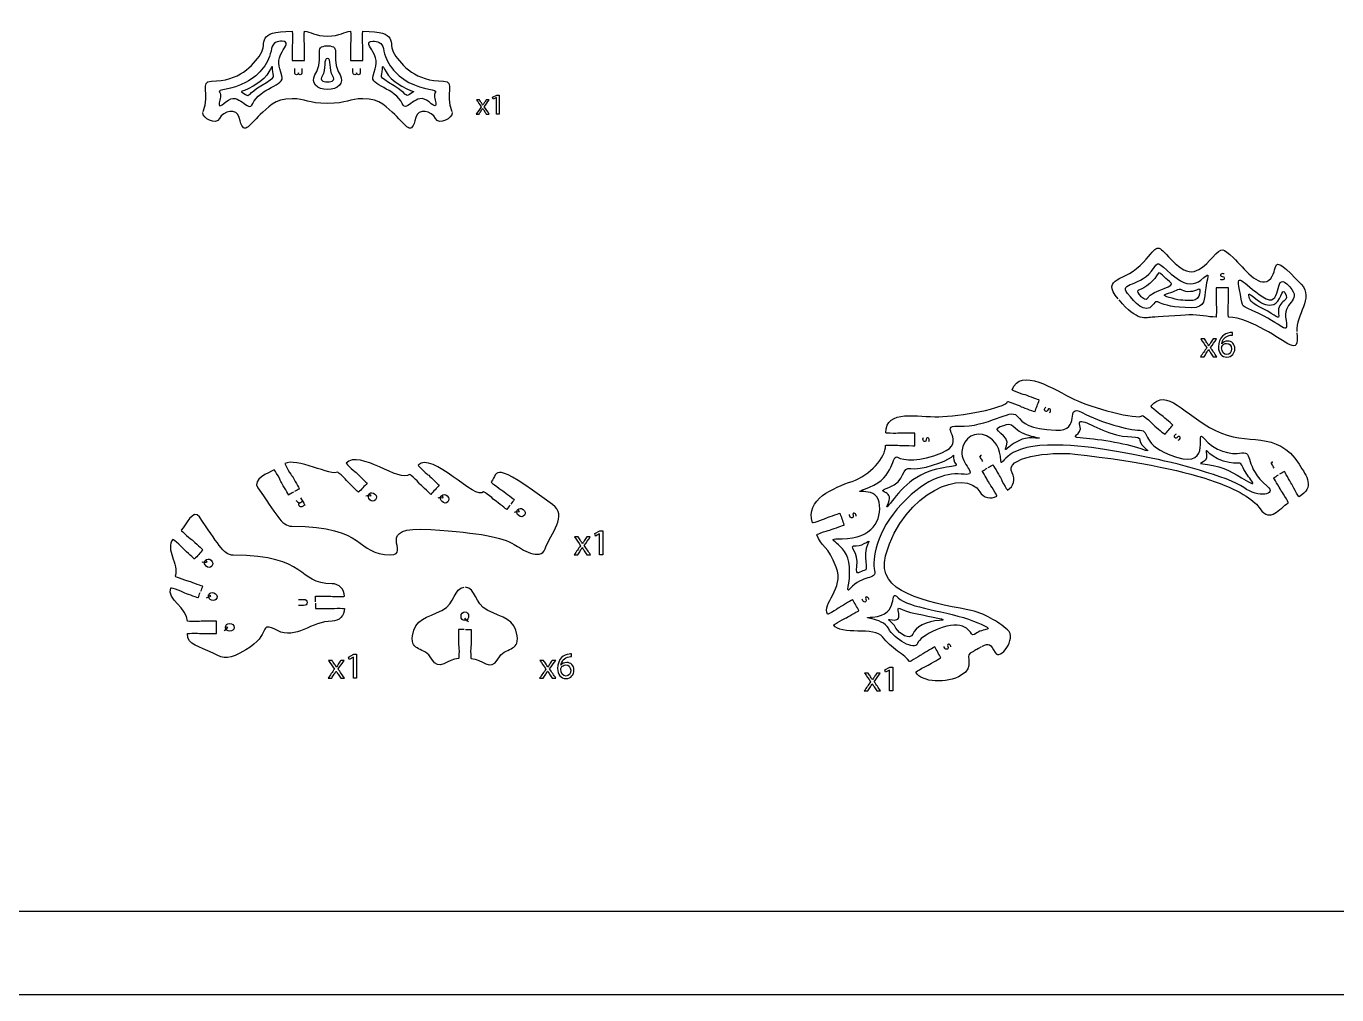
# Model space of a CAD drawing. Extents: x 0 to 1000, y 0 to 600.
# Drawn here: x 480.9 to 795.9, y 0.1 to 232.9 of the extents above; entities that cross this region are included whole.
import ezdxf

# ---------------------------------------------------------------- set-up
doc = ezdxf.new("R2010")
doc.units = 0
doc.header["$MEASUREMENT"] = 0
doc.layers.add('DEFAULT', color=7, linetype='CONTINUOUS')

msp = doc.modelspace()

# ---------------------------------------------------------------- linework, layer by layer
at = {"layer": 'DEFAULT', "color": 250}
for points in [[(1000, 0.1), (0, 0.1), (0, 600.1), (1000, 600.1)], [(593.94, 215.8), (593.92, 215.8), (593.13, 215.37), (593.01, 215.84), (594.01, 216.37), (594.54, 216.37), (594.54, 211.79), (593.94, 211.79)], [(618.71, 110.89), (618.69, 110.89), (617.69, 110.35), (617.54, 110.94), (618.79, 111.61), (619.46, 111.61), (619.46, 105.88), (618.71, 105.88)], [(559.56, 81.22), (559.54, 81.22), (558.54, 80.68), (558.39, 81.27), (559.65, 81.94), (560.31, 81.94), (560.31, 76.21), (559.56, 76.21)], [(688.41, 78.16), (688.4, 78.16), (687.4, 77.62), (687.25, 78.21), (688.5, 78.88), (689.16, 78.88), (689.16, 73.15), (688.41, 73.15)]]:
    msp.add_lwpolyline(points, close=True, dxfattribs=at)
msp.add_lwpolyline([(349.41, 570.1), (980, 570.1), (980, 20.1), (203.84, 20.1), (203.84, 570.1), (223.83, 570.1)], dxfattribs=at)
at = {"layer": 'DEFAULT', "color": 1}
for points, knots in [([(523.46, 212.41), (525.09, 216.67), (522.61, 219.7), (525.4, 219.7), (532.11, 219.7), (535.39, 223.4), (537.21, 226.2), (539.02, 229.01), (535.83, 231.69), (544.81, 231.69), (544.86, 231.66), (544.91, 230.9), (544.91, 229.95), (544.91, 228.98), (544.81, 228.37), (544.81, 228.2), (544.81, 227.03), (544.81, 225.86), (544.81, 224.69), (545.81, 224.69), (546.81, 224.69), (547.81, 224.69), (547.81, 225.86), (547.81, 227.03), (547.81, 228.2), (547.81, 228.37), (547.71, 228.98), (547.71, 229.95), (547.71, 230.91), (547.75, 231.69), (547.81, 231.69), (549.19, 231.69), (550.27, 230.51), (553.31, 230.51), (556.35, 230.51), (557.43, 231.69), (558.81, 231.69), (558.87, 231.69), (558.91, 230.91), (558.91, 229.95), (558.91, 228.98), (558.81, 228.37), (558.81, 228.2), (558.81, 227.03), (558.81, 225.86), (558.81, 224.69), (559.81, 224.69), (560.81, 224.69), (561.81, 224.69), (561.81, 225.86), (561.81, 227.03), (561.81, 228.2), (561.81, 228.37), (561.71, 228.98), (561.71, 229.95), (561.71, 230.9), (561.76, 231.66), (561.81, 231.69), (570.79, 231.69), (567.61, 229.01), (569.41, 226.2), (571.23, 223.4), (574.51, 219.7), (581.22, 219.7), (584.01, 219.7), (581.53, 216.67), (583.16, 212.41)], [0, 0, 0, 0, 1, 1, 1, 2, 2, 2, 3, 3, 3, 4, 4, 4, 5, 5, 5, 14.93, 14.93, 14.93, 23.43, 23.43, 23.43, 33.36, 33.36, 33.36, 34.36, 34.36, 34.36, 35.36, 35.36, 35.36, 36.36, 36.36, 36.36, 37.36, 37.36, 37.36, 38.36, 38.36, 38.36, 39.36, 39.36, 39.36, 49.29, 49.29, 49.29, 57.79, 57.79, 57.79, 67.72, 67.72, 67.72, 68.72, 68.72, 68.72, 69.72, 69.72, 69.72, 70.72, 70.72, 70.72, 71.72, 71.72, 71.72, 72.72, 72.72, 72.72, 72.72]), ([(583.25, 212.13), (583.46, 210.85), (580.07, 209.05), (579.29, 210.69), (578.36, 212.67), (575.08, 213.23), (574.54, 211), (573.42, 206.28), (572.45, 208.96), (569.46, 211.68), (567.75, 213.23), (566.14, 215.49), (561.81, 215.49), (558.58, 215.49), (558.01, 214.35), (553.31, 214.35), (548.61, 214.35), (548.04, 215.49), (544.81, 215.49), (540.48, 215.49), (538.87, 213.23), (537.16, 211.68), (534.17, 208.96), (533.2, 206.28), (532.08, 211), (531.54, 213.23), (528.26, 212.67), (527.33, 210.69), (526.55, 209.05), (523.16, 210.85), (523.37, 212.13)], [0, 0, 0, 0, 1, 1, 1, 2, 2, 2, 3, 3, 3, 4, 4, 4, 5, 5, 5, 6, 6, 6, 7, 7, 7, 8, 8, 8, 9, 9, 9, 10, 10, 10, 10]), ([(743.37, 167.35), (738.96, 172.78), (745.15, 171.28), (749.48, 176.21), (753.04, 180.27), (752.54, 180.63), (755.45, 177.5), (760.12, 172.47), (762.06, 173.01), (766.05, 177.33), (768.52, 180.02), (768.38, 179.58), (771.04, 177.2), (773.67, 174.84), (776.99, 169.93), (779.54, 171.85), (782.45, 174.05), (779.01, 179.77), (787.37, 170.87), (790.52, 167.52), (785.92, 163.53), (786.29, 159.52)], [0, 0, 0, 0, 1, 1, 1, 2, 2, 2, 3, 3, 3, 4, 4, 4, 5, 5, 5, 6, 6, 6, 7, 7, 7, 7]), ([(786.32, 159.22), (787.01, 153.23), (783.83, 157.21), (778.54, 159.97), (775.92, 161.34), (772.46, 162.99), (769.87, 162.99), (769.82, 163), (769.78, 163.78), (769.78, 164.74), (769.78, 165.7), (769.88, 166.31), (769.88, 166.49), (769.88, 167.36), (769.88, 169.99), (769.88, 169.99), (768.88, 169.99), (767.88, 169.99), (766.88, 169.99), (766.88, 169.99), (766.88, 167.37), (766.88, 166.49), (766.88, 166.32), (766.98, 165.71), (766.98, 164.74), (766.97, 163.77), (766.93, 162.99), (766.88, 162.99), (764.82, 162.99), (762.89, 163.67), (760.33, 163.5), (758.66, 163.39), (751.93, 162.99), (751.88, 162.99), (749.89, 162.95), (748.07, 161.69), (743.56, 167.12)], [0, 0, 0, 0, 1, 1, 1, 2, 2, 2, 3, 3, 3, 4, 4, 4, 5, 5, 5, 13.500006, 13.500006, 13.500006, 14.500006, 14.500006, 14.500006, 15.500006, 15.500006, 15.500006, 16.500006, 16.500006, 16.500006, 17.500006, 17.500006, 17.500006, 18.500006, 18.500006, 18.500006, 19.500006, 19.500006, 19.500006, 19.500006]), ([(710.33, 83.68), (708.55, 82.65), (709.25, 83.05), (707.77, 82.2), (706.48, 81.45), (709.04, 78.94), (705.61, 76.89), (702.19, 74.83), (696.12, 75.15), (694.7, 77.61), (694.67, 77.66), (695.32, 78.09), (696.16, 78.57), (697, 79.06), (697.58, 79.27), (697.72, 79.36), (698.48, 79.8), (700.75, 81.11), (700.75, 81.11), (700.25, 81.98), (699.76, 82.85), (699.26, 83.71), (699.26, 83.71), (696.98, 82.4), (696.22, 81.96), (696.07, 81.87), (695.6, 81.48), (694.76, 81), (693.92, 80.51), (693.22, 80.16), (693.19, 80.21), (692.38, 81.65), (688.51, 83.51), (686.73, 86.1), (684.95, 88.69), (676.5, 86.38), (675, 88.97), (674.97, 89.02), (675.63, 89.45), (676.47, 89.94), (677.3, 90.42), (677.88, 90.64), (678.03, 90.72), (678.79, 91.16), (681.06, 92.48), (681.06, 92.48), (680.56, 93.34), (680.06, 94.21), (679.56, 95.07), (679.56, 95.07), (677.29, 93.76), (676.53, 93.32), (676.38, 93.24), (675.9, 92.84), (675.07, 92.36), (674.23, 91.88), (673.53, 91.52), (673.5, 91.57), (672, 94.17), (677.6, 97.58), (675.59, 102.92), (673.68, 107.98), (671.91, 107.86), (670.91, 110.69), (670.9, 110.75), (671.62, 111.05), (672.53, 111.37), (673.45, 111.69), (674.05, 111.8), (674.22, 111.86), (675.04, 112.14), (677.52, 113.01), (677.52, 113.01), (677.19, 113.96), (676.86, 114.9), (676.53, 115.85), (676.53, 115.85), (674.05, 114.97), (673.22, 114.68), (673.06, 114.63), (672.52, 114.33), (671.6, 114.01), (670.69, 113.69), (669.94, 113.47), (669.92, 113.52), (667.93, 119.19), (675.11, 122.01), (679.41, 123.5), (683.7, 125), (687.43, 129.16), (687.47, 132.16), (687.47, 132.22), (688.25, 132.26), (689.22, 132.24), (690.19, 132.23), (690.79, 132.13), (690.97, 132.13), (691.84, 132.12), (694.46, 132.08), (694.46, 132.08), (694.48, 133.08), (694.49, 134.08), (694.5, 135.09), (694.5, 135.09), (691.88, 135.11), (691, 135.12), (690.82, 135.12), (690.21, 135.03), (689.25, 135.04), (688.28, 135.05), (687.5, 135.11), (687.5, 135.16), (687.56, 140.97), (695.25, 138.94), (700.24, 139.03), (705.23, 139.11), (716.25, 141.12), (716.78, 142.7), (716.8, 142.74), (717.55, 142.51), (718.45, 142.17), (719.36, 141.83), (719.89, 141.52), (720.06, 141.46), (720.87, 141.15), (723.33, 140.23), (723.33, 140.23), (723.68, 141.16), (724.03, 142.1), (724.39, 143.03), (724.39, 143.03), (721.93, 143.96), (721.11, 144.27), (720.95, 144.33), (720.34, 144.45), (719.44, 144.79), (718.53, 145.13), (717.82, 145.45), (717.84, 145.5), (719.95, 151.12), (728, 145.53), (732.86, 143.18), (736.47, 141.43), (748.14, 138.05), (749.24, 139.33), (749.28, 139.38), (749.9, 138.9), (750.63, 138.27), (751.36, 137.64), (751.76, 137.17), (751.89, 137.05), (752.56, 136.48), (754.55, 134.78), (754.55, 134.78), (755.2, 135.53), (755.85, 136.29), (756.5, 137.05), (756.5, 137.05), (754.51, 138.76), (753.85, 139.33), (753.72, 139.44), (753.19, 139.76), (752.45, 140.39), (751.72, 141.02), (751.16, 141.57), (751.19, 141.61), (755.1, 146.16), (759.01, 139.63), (766.73, 135.71), (774.46, 131.78), (781.37, 136.16), (786.86, 127.61), (788.67, 124.78), (790.71, 122.06), (786.83, 119.81), (786.78, 119.79), (786.35, 120.44), (785.87, 121.28), (785.39, 122.12), (785.17, 122.7), (785.08, 122.84), (784.64, 123.6), (783.33, 125.87), (783.33, 125.87), (782.94, 125.65), (782.55, 125.43), (782.16, 125.2)], [0, 0, 0, 0, 1, 1, 1, 2, 2, 2, 3, 3, 3, 4, 4, 4, 5, 5, 5, 6, 6, 6, 14.498947, 14.498947, 14.498947, 15.498947, 15.498947, 15.498947, 16.498947, 16.498947, 16.498947, 17.498947, 17.498947, 17.498947, 18.498947, 18.498947, 18.498947, 19.498947, 19.498947, 19.498947, 20.498947, 20.498947, 20.498947, 21.498947, 21.498947, 21.498947, 22.498947, 22.498947, 22.498947, 31.002899, 31.002899, 31.002899, 32.002899, 32.002899, 32.002899, 33.002899, 33.002899, 33.002899, 34.002899, 34.002899, 34.002899, 35.002899, 35.002899, 35.002899, 36.002899, 36.002899, 36.002899, 37.002899, 37.002899, 37.002899, 38.002899, 38.002899, 38.002899, 39.002899, 39.002899, 39.002899, 47.513675, 47.513675, 47.513675, 48.513675, 48.513675, 48.513675, 49.513675, 49.513675, 49.513675, 50.513675, 50.513675, 50.513675, 51.513675, 51.513675, 51.513675, 52.513675, 52.513675, 52.513675, 53.513675, 53.513675, 53.513675, 54.513675, 54.513675, 54.513675, 55.513675, 55.513675, 55.513675, 64.024262, 64.024262, 64.024262, 65.024262, 65.024262, 65.024262, 66.024262, 66.024262, 66.024262, 67.024262, 67.024262, 67.024262, 68.024262, 68.024262, 68.024262, 69.024262, 69.024262, 69.024262, 70.024262, 70.024262, 70.024262, 71.024262, 71.024262, 71.024262, 72.024262, 72.024262, 72.024262, 80.530824, 80.530824, 80.530824, 81.530824, 81.530824, 81.530824, 82.530824, 82.530824, 82.530824, 83.530824, 83.530824, 83.530824, 84.530824, 84.530824, 84.530824, 85.530824, 85.530824, 85.530824, 86.530824, 86.530824, 86.530824, 87.530824, 87.530824, 87.530824, 88.530824, 88.530824, 88.530824, 97.033418, 97.033418, 97.033418, 98.033418, 98.033418, 98.033418, 99.033418, 99.033418, 99.033418, 100.033418, 100.033418, 100.033418, 101.033418, 101.033418, 101.033418, 102.033418, 102.033418, 102.033418, 103.033418, 103.033418, 103.033418, 104.033418, 104.033418, 104.033418, 105.033418, 105.033418, 105.033418, 106.033418, 106.033418, 106.033418, 109.854962, 109.854962, 109.854962, 109.854962]), ([(597.2, 117.82), (596.93, 117.47), (596.66, 117.11), (596.39, 116.75), (596.39, 116.75), (594.3, 118.35), (593.6, 118.88), (593.46, 118.98), (593.04, 119.43), (592.27, 120.02), (591.51, 120.6), (590.86, 121.04), (590.82, 121), (589, 118.62), (578.44, 130.95), (575.08, 127.37), (575.04, 127.33), (575.58, 126.76), (576.28, 126.1), (576.99, 125.44), (577.5, 125.1), (577.63, 124.97), (578.27, 124.37), (580.18, 122.58), (580.18, 122.58), (579.5, 121.85), (578.81, 121.12), (578.13, 120.39), (578.13, 120.39), (576.21, 122.19), (575.58, 122.79), (575.45, 122.91), (575.07, 123.4), (574.37, 124.06), (573.67, 124.72), (573.07, 125.22), (573.02, 125.18), (570.97, 123), (560.93, 131.22), (557.81, 127.91), (557.77, 127.87), (558.3, 127.29), (559, 126.62), (559.69, 125.95), (560.2, 125.6), (560.33, 125.48), (560.96, 124.87), (562.85, 123.05), (562.85, 123.05), (562.16, 122.33), (561.46, 121.61), (560.77, 120.89), (560.77, 120.89), (558.88, 122.71), (558.25, 123.32), (558.12, 123.44), (557.76, 123.93), (557.06, 124.6), (556.36, 125.27), (555.77, 125.78), (555.72, 125.74), (554.5, 124.71), (545.66, 129.29), (543.07, 127.78), (543.03, 127.75), (543.38, 127.05), (543.86, 126.22), (544.34, 125.38), (544.73, 124.9), (544.82, 124.76), (545.26, 124), (546.57, 121.72), (546.57, 121.72), (546.18, 121.5), (545.79, 121.27), (545.4, 121.05)], [0, 0, 0, 0, 3.823527, 3.823527, 3.823527, 4.823527, 4.823527, 4.823527, 5.823527, 5.823527, 5.823527, 6.823527, 6.823527, 6.823527, 7.823527, 7.823527, 7.823527, 8.823527, 8.823527, 8.823527, 9.823527, 9.823527, 9.823527, 10.823527, 10.823527, 10.823527, 19.327562, 19.327562, 19.327562, 20.327562, 20.327562, 20.327562, 21.327562, 21.327562, 21.327562, 22.327562, 22.327562, 22.327562, 23.327562, 23.327562, 23.327562, 24.327562, 24.327562, 24.327562, 25.327562, 25.327562, 25.327562, 26.327562, 26.327562, 26.327562, 34.829401, 34.829401, 34.829401, 35.829401, 35.829401, 35.829401, 36.829401, 36.829401, 36.829401, 37.829401, 37.829401, 37.829401, 38.829401, 38.829401, 38.829401, 39.829401, 39.829401, 39.829401, 40.829401, 40.829401, 40.829401, 41.829401, 41.829401, 41.829401, 45.657459, 45.657459, 45.657459, 45.657459]), ([(712.11, 126.81), (712.5, 127.03), (712.89, 127.26), (713.28, 127.48), (713.28, 127.48), (714.6, 125.2), (715.04, 124.45), (715.12, 124.3), (715.34, 123.72), (715.83, 122.88), (716.31, 122.05), (716.74, 121.39), (716.78, 121.42), (718.22, 122.25), (718.71, 124.08), (717.88, 125.52), (715.68, 129.32), (727.01, 130.75), (732.9, 130.08), (765.94, 126.34), (774.96, 120.48), (777.45, 116.94), (779.94, 113.39), (782.17, 117.12), (784.23, 118.31), (784.28, 118.34), (783.93, 119.04), (783.45, 119.88), (782.96, 120.72), (782.57, 121.19), (782.48, 121.34), (782.05, 122.1), (780.73, 124.38), (780.73, 124.38), (781.12, 124.6), (781.51, 124.82), (781.9, 125.05)], [0, 0, 0, 0, 3.821544, 3.821544, 3.821544, 4.821544, 4.821544, 4.821544, 5.821544, 5.821544, 5.821544, 6.821544, 6.821544, 6.821544, 7.821544, 7.821544, 7.821544, 8.821544, 8.821544, 8.821544, 9.821544, 9.821544, 9.821544, 10.821544, 10.821544, 10.821544, 11.821544, 11.821544, 11.821544, 12.821544, 12.821544, 12.821544, 13.821544, 13.821544, 13.821544, 17.651753, 17.651753, 17.651753, 17.651753]), ([(545.14, 120.9), (544.75, 120.67), (544.36, 120.45), (543.97, 120.22), (543.97, 120.22), (542.66, 122.5), (542.22, 123.25), (542.13, 123.41), (541.92, 123.98), (541.43, 124.82), (540.95, 125.65), (540.52, 126.31), (540.47, 126.28), (539.17, 125.53), (535.11, 124), (536.56, 121.97), (540.91, 115.89), (542.26, 112.72), (544.72, 112.72), (563.08, 112.72), (559.87, 105.88), (568.47, 105.88), (573.68, 105.88), (563.78, 112.97), (578.13, 111.93), (590.25, 111.06), (595.14, 110.19), (598.21, 108.32), (599.92, 107.28), (604.45, 104.25), (605.61, 107.32), (607.04, 111.09), (611.08, 115.26), (607.42, 117.94), (592.6, 128.79), (594.47, 125.77), (592.65, 123.38), (592.61, 123.35), (593.2, 122.83), (593.98, 122.24), (594.74, 121.66), (595.28, 121.36), (595.42, 121.26), (596.12, 120.73), (598.21, 119.13), (598.21, 119.13), (597.93, 118.78), (597.66, 118.42), (597.39, 118.06)], [0, 0, 0, 0, 3.82974, 3.82974, 3.82974, 4.82974, 4.82974, 4.82974, 5.82974, 5.82974, 5.82974, 6.82974, 6.82974, 6.82974, 7.82974, 7.82974, 7.82974, 8.82974, 8.82974, 8.82974, 9.82974, 9.82974, 9.82974, 10.82974, 10.82974, 10.82974, 11.82974, 11.82974, 11.82974, 12.82974, 12.82974, 12.82974, 13.82974, 13.82974, 13.82974, 14.82974, 14.82974, 14.82974, 15.82974, 15.82974, 15.82974, 16.82974, 16.82974, 16.82974, 17.82974, 17.82974, 17.82974, 21.654669, 21.654669, 21.654669, 21.654669]), ([(710.59, 83.82), (712.37, 84.82), (712.63, 84.39), (713.77, 82.35), (714.95, 80.24), (719.09, 85.81), (716.79, 87.8), (714.48, 89.79), (711.33, 91.83), (707.24, 92.63), (697.32, 94.58), (685.01, 96.71), (687.47, 105.63), (691.8, 121.36), (706.82, 126.67), (710.09, 121.01), (710.92, 119.58), (712.75, 119.09), (714.19, 119.92), (714.24, 119.94), (713.88, 120.64), (713.4, 121.48), (712.91, 122.32), (712.52, 122.79), (712.44, 122.95), (712, 123.71), (710.69, 125.98), (710.69, 125.98), (711.07, 126.2), (711.46, 126.43), (711.85, 126.65)], [0, 0, 0, 0, 1, 1, 1, 2, 2, 2, 3, 3, 3, 4, 4, 4, 5, 5, 5, 6, 6, 6, 7, 7, 7, 8, 8, 8, 9, 9, 9, 12.826552, 12.826552, 12.826552, 12.826552]), ([(550.41, 94.55), (550.41, 95), (550.41, 95.45), (550.41, 95.9), (551.57, 95.9), (552.74, 95.9), (553.91, 95.9), (554.08, 95.9), (554.69, 95.81), (555.66, 95.81), (556.62, 95.81), (557.41, 95.85), (557.41, 95.9), (557.41, 97.56), (556.07, 98.91), (554.41, 98.91), (545.81, 98.91), (549.02, 105.75), (530.67, 105.75), (528.2, 105.75), (526.86, 108.91), (522.51, 115), (521.06, 117.02), (519.19, 112.88), (518.18, 111.76), (518.15, 111.72), (518.7, 111.16), (519.42, 110.52), (520.14, 109.87), (520.65, 109.54), (520.79, 109.42), (521.43, 108.83), (523.38, 107.08), (523.38, 107.08), (522.71, 106.33), (522.04, 105.59), (521.37, 104.85), (521.37, 104.85), (519.42, 106.6), (518.77, 107.19), (518.64, 107.31), (518.26, 107.79), (517.54, 108.44), (516.82, 109.09), (516.21, 109.57), (516.17, 109.54), (514.16, 107.31), (517.72, 103.56), (516.69, 100.74), (516.67, 100.69), (517.39, 100.38), (518.3, 100.05), (519.21, 99.71), (519.81, 99.6), (519.98, 99.54), (520.8, 99.24), (523.27, 98.34), (523.27, 98.34), (523.11, 97.92), (522.96, 97.49), (522.8, 97.07)], [0, 0, 0, 0, 3.83, 3.83, 3.83, 13.75, 13.75, 13.75, 14.75, 14.75, 14.75, 15.75, 15.75, 15.75, 16.75, 16.75, 16.75, 17.75, 17.75, 17.75, 18.75, 18.75, 18.75, 19.75, 19.75, 19.75, 20.75, 20.75, 20.75, 21.75, 21.75, 21.75, 22.75, 22.75, 22.75, 31.260723, 31.260723, 31.260723, 32.260723, 32.260723, 32.260723, 33.260723, 33.260723, 33.260723, 34.260723, 34.260723, 34.260723, 35.260723, 35.260723, 35.260723, 36.260723, 36.260723, 36.260723, 37.260723, 37.260723, 37.260723, 38.260723, 38.260723, 38.260723, 42.082267, 42.082267, 42.082267, 42.082267]), ([(550.41, 94.25), (550.41, 93.8), (550.41, 93.35), (550.41, 92.91), (551.57, 92.91), (552.74, 92.91), (553.91, 92.91), (554.08, 92.91), (554.69, 93), (555.66, 93), (556.62, 93), (557.41, 92.96), (557.41, 92.91), (557.41, 91.25), (556.07, 89.91), (554.41, 89.91), (549.5, 89.91), (545.67, 85.35), (541.28, 87.64), (536.4, 90.19), (540.1, 86.62), (533.66, 83), (529.58, 80.7), (528.62, 80.67), (525.8, 82.21), (522.5, 84.03), (519.63, 83.91), (519.63, 86.91), (519.63, 86.96), (520.41, 87.01), (521.38, 87.01), (522.35, 87.01), (522.96, 86.91), (523.13, 86.91), (524.3, 86.91), (525.46, 86.91), (526.63, 86.91), (526.63, 87.91), (526.63, 88.91), (526.63, 89.91), (525.46, 89.91), (524.3, 89.91), (523.13, 89.91), (522.96, 89.91), (522.35, 89.81), (521.38, 89.81), (520.41, 89.81), (519.63, 89.85), (519.63, 89.91), (519.63, 93.08), (514.63, 95.1), (515.66, 97.92), (515.68, 97.97), (516.43, 97.75), (517.34, 97.42), (518.25, 97.08), (518.78, 96.78), (518.95, 96.72), (519.77, 96.43), (522.24, 95.52), (522.24, 95.52), (522.39, 95.94), (522.55, 96.37), (522.7, 96.79)], [0, 0, 0, 0, 3.82, 3.82, 3.82, 13.74, 13.74, 13.74, 14.74, 14.74, 14.74, 15.74, 15.74, 15.74, 16.74, 16.74, 16.74, 17.74, 17.74, 17.74, 18.74, 18.74, 18.74, 19.74, 19.74, 19.74, 20.74, 20.74, 20.74, 21.74, 21.74, 21.74, 22.74, 22.74, 22.74, 32.66, 32.66, 32.66, 41.17, 41.17, 41.17, 51.09, 51.09, 51.09, 52.09, 52.09, 52.09, 53.09, 53.09, 53.09, 54.09, 54.09, 54.09, 55.09, 55.09, 55.09, 56.09, 56.09, 56.09, 57.09, 57.09, 57.09, 60.911544, 60.911544, 60.911544, 60.911544]), ([(586.17, 87.91), (585.72, 87.91), (585.27, 87.91), (584.82, 87.91), (584.82, 86.74), (584.82, 85.58), (584.82, 84.41), (584.82, 84.24), (584.92, 83.63), (584.92, 82.66), (584.92, 81.7), (584.88, 80.91), (584.82, 80.91), (582.13, 80.91), (580.12, 77.64), (578.37, 80.79), (576.63, 83.95), (573.23, 82.37), (573.73, 86.4), (574.23, 90.44), (577.29, 90.75), (580.78, 92.47), (584.21, 94.16), (583.55, 97.91), (586.17, 98.05)], [0, 0, 0, 0, 3.82, 3.82, 3.82, 13.74, 13.74, 13.74, 14.74, 14.74, 14.74, 15.74, 15.74, 15.74, 16.74, 16.74, 16.74, 17.74, 17.74, 17.74, 18.74, 18.74, 18.74, 19.74, 19.74, 19.74, 19.74]), ([(586.47, 87.91), (586.92, 87.91), (587.37, 87.91), (587.82, 87.91), (587.82, 86.74), (587.82, 85.58), (587.82, 84.41), (587.82, 84.24), (587.72, 83.63), (587.72, 82.66), (587.72, 81.7), (587.77, 80.91), (587.82, 80.91), (590.51, 80.91), (592.53, 77.64), (594.27, 80.79), (596.01, 83.95), (599.41, 82.37), (598.92, 86.4), (598.42, 90.44), (595.35, 90.75), (591.86, 92.47), (588.44, 94.16), (589.1, 97.92), (586.47, 98.05)], [0, 0, 0, 0, 3.83, 3.83, 3.83, 13.75, 13.75, 13.75, 14.75, 14.75, 14.75, 15.75, 15.75, 15.75, 16.75, 16.75, 16.75, 17.75, 17.75, 17.75, 18.75, 18.75, 18.75, 19.75, 19.75, 19.75, 19.75])]:
    msp.add_open_spline(points, degree=3, knots=knots, dxfattribs=at)
at = {"layer": 'DEFAULT', "color": 5}
for points, knots in [([(542.41, 226.75), (541.2, 224.68), (541.48, 223.42), (542.36, 221.01), (543.23, 218.6), (537.01, 218.06), (535.33, 214.3), (534.2, 211.78), (532.07, 217.54), (528.9, 214.74), (525.74, 211.94), (528.29, 216.11), (527.42, 216.98), (526.55, 217.85), (530.27, 217.5), (533.73, 219.43), (537.18, 221.36), (539.28, 224), (539.86, 227.58), (540.08, 228.99), (541.43, 229.29), (542.41, 229.31), (544.17, 229.34), (543.13, 227.99), (542.41, 226.75)], [0, 0, 0, 0, 1, 1, 1, 2, 2, 2, 3, 3, 3, 4, 4, 4, 5, 5, 5, 6, 6, 6, 7, 7, 7, 8, 8, 8, 8]), ([(553.31, 217.68), (555.8, 217.68), (557.43, 219.32), (556.33, 221.19), (553.74, 225.63), (556.98, 228.18), (553.31, 228.19), (549.64, 228.19), (552.88, 225.63), (550.29, 221.2), (549.19, 219.32), (550.83, 217.68), (553.31, 217.68)], [0, 0, 0, 0, 1, 1, 1, 2, 2, 2, 3, 3, 3, 4, 4, 4, 4]), ([(564.21, 226.75), (565.42, 224.67), (565.14, 223.42), (564.26, 221.01), (563.39, 218.59), (569.61, 218.05), (571.29, 214.3), (572.42, 211.77), (574.55, 217.53), (577.71, 214.73), (580.88, 211.93), (578.33, 216.1), (579.2, 216.97), (580.07, 217.84), (576.34, 217.49), (572.89, 219.42), (569.44, 221.35), (567.33, 224), (566.76, 227.58), (566.54, 228.99), (565.19, 229.29), (564.21, 229.3), (562.45, 229.33), (563.49, 227.99), (564.21, 226.75)], [0, 0, 0, 0, 1, 1, 1, 2, 2, 2, 3, 3, 3, 4, 4, 4, 5, 5, 5, 6, 6, 6, 7, 7, 7, 8, 8, 8, 8]), ([(761.03, 165.23), (764.43, 165.23), (763.99, 167.26), (764.42, 170.03), (764.98, 173.73), (765.51, 173.73), (763.25, 171.89), (761.74, 170.65), (759.67, 170.65), (757.54, 172.24), (753.25, 175.42), (753.22, 176.89), (751.98, 174.9), (748.92, 170.01), (743.32, 171.53), (745.63, 168.63), (747.25, 166.58), (749.89, 163.63), (751.61, 165.85), (753.35, 168.09), (751.77, 165.23), (761.03, 165.23)], [0, 0, 0, 0, 1, 1, 1, 2, 2, 2, 3, 3, 3, 4, 4, 4, 5, 5, 5, 6, 6, 6, 7, 7, 7, 7]), ([(783.87, 171), (780.71, 173.9), (782.98, 164.6), (778.13, 167.84), (773.17, 171.15), (771.32, 174.73), (772.73, 168.45), (773.53, 164.91), (772.33, 166.16), (777.13, 163.85), (783.73, 160.69), (784.29, 158.19), (783.61, 162.98), (783.05, 166.91), (788.32, 166.91), (783.87, 171)], [0, 0, 0, 0, 1, 1, 1, 2, 2, 2, 3, 3, 3, 4, 4, 4, 5, 5, 5, 5]), ([(779.18, 122.35), (773.53, 127.04), (775.94, 130.83), (773.08, 130.33), (770.22, 129.82), (766.48, 130.86), (763.99, 133.83), (761.5, 136.79), (766.26, 126.45), (757.35, 129.32), (748.43, 132.18), (751.29, 135.79), (748.55, 135.79), (745.81, 135.79), (739.21, 137.66), (734.73, 140.03), (730.25, 142.39), (734.85, 135.55), (728.38, 135.79), (721.91, 136.04), (720.61, 137.4), (719, 139.27), (717.38, 141.14), (712.19, 136.45), (704.97, 136.79), (699.66, 137.04), (707.52, 133.12), (700.96, 130.36), (695.81, 128.19), (691.74, 128.49), (690.32, 129.32), (688.91, 130.15), (689.66, 124.46), (683.6, 122.1), (677.54, 119.73), (685.14, 122.88), (685.9, 118.51), (686.65, 114.18), (684.26, 109.8), (677, 109.73), (671.44, 109.68), (678.45, 109.15), (678.79, 102.97), (679.02, 98.63), (677.72, 96.34), (678.91, 97.74), (681.85, 101.18), (685.43, 99.65), (684.8, 102.09), (684.18, 104.54), (685.14, 111.62), (691.32, 118.1), (697.59, 124.67), (702.61, 125.67), (706.3, 125.21), (710, 124.76), (705.43, 127.83), (705.76, 130.67), (706.18, 134.24), (709.2, 135.65), (711.74, 134.43), (713.98, 133.35), (714.94, 131.48), (715.18, 128.45), (715.35, 126.45), (715.6, 132.03), (726.39, 132.22), (736.56, 132.39), (744.61, 130.32), (750.5, 129.24), (756.4, 128.16), (770.01, 124.59), (773.54, 122.02), (777.07, 119.44), (781.63, 120.31), (779.18, 122.35)], [1, 1, 1, 1, 2, 2, 2, 3, 3, 3, 4, 4, 4, 5, 5, 5, 6, 6, 6, 7, 7, 7, 8, 8, 8, 9, 9, 9, 10, 10, 10, 11, 11, 11, 12, 12, 12, 13, 13, 13, 14, 14, 14, 15, 15, 15, 16, 16, 16, 17, 17, 17, 18, 18, 18, 19, 19, 19, 20, 20, 20, 21, 21, 21, 22, 22, 22, 23, 23, 23, 24, 24, 24, 25, 25, 25, 26, 26, 26, 26]), ([(684.31, 90.89), (680.52, 90.65), (686.71, 90.85), (688.12, 88.19), (689.54, 85.53), (694.56, 82.71), (695.1, 84.54), (695.64, 86.36), (702.9, 90.02), (705.93, 88.69), (708.96, 87.36), (707.46, 85.78), (709.37, 87.07), (711.28, 88.36), (714.73, 87.49), (708.59, 89.93), (702.44, 92.38), (692.81, 93.05), (690.45, 95.54), (688.08, 98.03), (691.15, 91.32), (684.31, 90.89)], [0, 0, 0, 0, 1, 1, 1, 2, 2, 2, 3, 3, 3, 4, 4, 4, 5, 5, 5, 6, 6, 6, 7, 7, 7, 7])]:
    msp.add_open_spline(points, degree=3, knots=knots, dxfattribs=at)
at = {"layer": 'DEFAULT', "color": 3}
for points, knots in [([(537.26, 218.56), (534.27, 216.77), (534.62, 215.8), (533.6, 216.52), (531.67, 217.89), (532.35, 216.19), (537.03, 219.55), (539.86, 221.59), (540.04, 224.62), (540.08, 222.58), (540.12, 220.55), (541.59, 221.15), (537.26, 218.56)], [0, 0, 0, 0, 1, 1, 1, 2, 2, 2, 3, 3, 3, 4, 4, 4, 4]), ([(553.31, 219.52), (552.09, 219.52), (551.47, 219.96), (552.03, 220.87), (553.04, 222.52), (552.26, 225.15), (553.31, 225.15), (554.36, 225.15), (553.58, 222.52), (554.59, 220.87), (555.15, 219.96), (554.53, 219.52), (553.31, 219.52)], [0, 0, 0, 0, 1, 1, 1, 2, 2, 2, 3, 3, 3, 4, 4, 4, 4]), ([(569.36, 218.56), (572.35, 216.77), (572, 215.8), (573.01, 216.52), (574.94, 217.89), (574.26, 216.18), (569.59, 219.55), (566.76, 221.58), (566.58, 224.61), (566.54, 222.58), (566.5, 220.54), (565.03, 221.15), (569.36, 218.56)], [0, 0, 0, 0, 1, 1, 1, 2, 2, 2, 3, 3, 3, 4, 4, 4, 4]), ([(748.23, 169.44), (749.84, 169.88), (752.26, 172.03), (752.93, 173.45), (753.29, 174.2), (754.43, 172.36), (755.72, 171.58), (758.04, 170.16), (751.69, 169.78), (750.32, 167.46), (749.85, 166.67), (747.26, 169.18), (748.23, 169.44)], [0, 0, 0, 0, 1, 1, 1, 2, 2, 2, 3, 3, 3, 4, 4, 4, 4]), ([(761.28, 166.97), (763.07, 166.97), (763.43, 170.29), (762.6, 169.71), (761.83, 169.16), (759.62, 168.92), (758.66, 169.54), (757.82, 170.08), (757.04, 169.09), (755.47, 168.71), (753.89, 168.34), (754.22, 168.09), (756.34, 167.51), (758.45, 166.93), (759.35, 166.97), (761.28, 166.97)], [0, 0, 0, 0, 1, 1, 1, 2, 2, 2, 3, 3, 3, 4, 4, 4, 5, 5, 5, 5]), ([(776.76, 167.16), (774.63, 168.75), (774.64, 168.84), (774.83, 167.84), (775.02, 166.84), (775.58, 166.24), (778.38, 164.89), (781.18, 163.54), (782.24, 161.99), (781.93, 163.79), (781.61, 165.6), (782.55, 166.22), (783.23, 166.91), (783.92, 167.59), (784.04, 167.65), (783.42, 168.9), (782.8, 170.14), (782.3, 166.41), (780.74, 166.03), (779.19, 165.66), (778.32, 165.99), (776.76, 167.16)], [0, 0, 0, 0, 1, 1, 1, 2, 2, 2, 3, 3, 3, 4, 4, 4, 5, 5, 5, 6, 6, 6, 7, 7, 7, 7]), ([(734.23, 133.99), (737.71, 133.7), (745.13, 132.68), (748.86, 131.31), (752.6, 129.94), (748.43, 131.92), (748.55, 133.39), (748.68, 134.86), (745.81, 133.49), (741.33, 135.17), (736.85, 136.85), (733.43, 139.28), (734.17, 136.92), (734.92, 134.55), (731.25, 134.24), (734.23, 133.99)], [0, 0, 0, 0, 1, 1, 1, 2, 2, 2, 3, 3, 3, 4, 4, 4, 5, 5, 5, 5]), ([(719.17, 135.86), (717.37, 137.49), (717.61, 137.54), (715, 136.67), (712.38, 135.79), (717.6, 134.76), (716.52, 132.01), (715.43, 129.26), (717.99, 134.16), (722.72, 133.95), (727.45, 133.74), (721.16, 134.05), (719.17, 135.86)], [0, 0, 0, 0, 1, 1, 1, 2, 2, 2, 3, 3, 3, 4, 4, 4, 4]), ([(773.39, 126.76), (774.33, 124.53), (777.75, 121.54), (774.08, 123.71), (771.15, 125.44), (768.78, 127.14), (764.8, 127.58), (760.82, 128.01), (765.05, 127.39), (764.61, 129.88), (764.18, 132.37), (764.44, 129.76), (768.66, 128.39), (772.89, 127.02), (772.48, 128.95), (773.39, 126.76)], [0, 0, 0, 0, 1, 1, 1, 2, 2, 2, 3, 3, 3, 4, 4, 4, 5, 5, 5, 5]), ([(704.39, 127.54), (703.13, 129.19), (704.44, 130.47), (703.27, 129.36), (702.11, 128.24), (695.59, 126.08), (693.48, 126.62), (691.36, 127.16), (692.2, 123.43), (688.26, 122.02), (684.31, 120.61), (689.7, 121.68), (688.12, 118.32), (686.55, 114.96), (690.12, 121.14), (693.98, 123.84), (699.19, 127.48), (704.93, 126.83), (704.39, 127.54)], [0, 0, 0, 0, 1, 1, 1, 2, 2, 2, 3, 3, 3, 4, 4, 4, 5, 5, 5, 6, 6, 6, 6]), ([(680.35, 108.03), (678.08, 108.22), (681.22, 106.41), (680.57, 103.05), (680.05, 100.36), (681.55, 102.07), (682.34, 102.07), (683.67, 102.07), (681.63, 105.57), (683.2, 108.53), (684.06, 110.15), (682.3, 107.86), (680.35, 108.03)], [0, 0, 0, 0, 1, 1, 1, 2, 2, 2, 3, 3, 3, 4, 4, 4, 4]), ([(690.61, 91.72), (690.82, 90.4), (690.33, 90.05), (689.04, 90.22), (687.17, 90.47), (689, 90.02), (689.95, 88.23), (690.67, 86.89), (693.44, 85.16), (693.98, 86.82), (694.52, 88.48), (697.42, 89.98), (700.41, 90.06), (703.4, 90.14), (698.23, 91), (695.01, 91.64), (690.2, 92.59), (690.24, 94.17), (690.61, 91.72)], [0, 0, 0, 0, 1, 1, 1, 2, 2, 2, 3, 3, 3, 4, 4, 4, 5, 5, 5, 6, 6, 6, 6])]:
    msp.add_open_spline(points, degree=3, knots=knots, dxfattribs=at)
at = {"layer": 'DEFAULT', "color": 250}
for points, knots in [([(547.18, 222.73), (547.18, 222.36), (547.18, 221.99), (547.18, 221.62), (547.18, 221.45), (547.04, 221.25), (546.73, 221.25), (546.53, 221.25), (546.33, 221.47), (546.31, 221.7), (546.31, 221.46), (546.2, 221.25), (545.86, 221.25), (545.67, 221.25), (545.43, 221.37), (545.43, 221.87), (545.43, 222.16), (545.43, 222.44), (545.43, 222.73)], [0, 0, 0, 0, 3.156, 3.156, 3.156, 4.156, 4.156, 4.156, 5.156, 5.156, 5.156, 6.156, 6.156, 6.156, 7.156, 7.156, 7.156, 9.578, 9.578, 9.578, 9.578]), ([(561.19, 222.73), (561.19, 222.36), (561.19, 221.99), (561.19, 221.62), (561.19, 221.45), (561.05, 221.25), (560.73, 221.25), (560.53, 221.25), (560.34, 221.47), (560.32, 221.7), (560.31, 221.46), (560.2, 221.25), (559.87, 221.25), (559.68, 221.25), (559.44, 221.37), (559.44, 221.87), (559.44, 222.16), (559.44, 222.44), (559.44, 222.73)], [0, 0, 0, 0, 3.156, 3.156, 3.156, 4.156, 4.156, 4.156, 5.156, 5.156, 5.156, 6.156, 6.156, 6.156, 7.156, 7.156, 7.156, 9.578, 9.578, 9.578, 9.578]), ([(589.81, 215.2), (589.97, 214.96), (590.13, 214.71), (590.3, 214.47), (590.42, 214.28), (590.53, 214.1), (590.64, 213.91), (590.65, 213.91), (590.66, 213.91), (590.66, 213.91), (590.78, 214.12), (590.89, 214.29), (591, 214.48), (591.16, 214.72), (591.32, 214.96), (591.48, 215.2), (591.71, 215.2), (591.93, 215.2), (592.15, 215.2), (591.76, 214.65), (591.38, 214.1), (590.99, 213.55), (591.39, 212.96), (591.79, 212.38), (592.19, 211.79), (591.95, 211.79), (591.72, 211.79), (591.48, 211.79), (591.31, 212.04), (591.15, 212.3), (590.98, 212.56), (590.85, 212.75), (590.73, 212.95), (590.61, 213.15), (590.61, 213.15), (590.6, 213.15), (590.6, 213.15), (590.49, 212.95), (590.37, 212.76), (590.24, 212.56), (590.08, 212.3), (589.91, 212.04), (589.75, 211.79), (589.52, 211.79), (589.29, 211.79), (589.06, 211.79), (589.47, 212.37), (589.87, 212.95), (590.27, 213.53), (589.89, 214.09), (589.5, 214.65), (589.12, 215.2), (589.35, 215.2), (589.58, 215.2), (589.81, 215.2)], [0, 0, 0, 0, 2.49699, 2.49699, 2.49699, 3.49699, 3.49699, 3.49699, 3.55699, 3.55699, 3.55699, 4.55699, 4.55699, 4.55699, 7.026266, 7.026266, 7.026266, 8.927266, 8.927266, 8.927266, 14.655124, 14.655124, 14.655124, 20.703, 20.703, 20.703, 22.704, 22.704, 22.704, 25.30653, 25.30653, 25.30653, 26.30653, 26.30653, 26.30653, 26.34653, 26.34653, 26.34653, 27.34653, 27.34653, 27.34653, 29.938742, 29.938742, 29.938742, 31.878742, 31.878742, 31.878742, 37.899296, 37.899296, 37.899296, 43.664319, 43.664319, 43.664319, 45.624319, 45.624319, 45.624319, 45.624319]), ([(768.81, 173.36), (768.73, 173.41), (768.6, 173.45), (768.45, 173.45), (768.14, 173.45), (767.95, 173.26), (767.95, 173.03), (767.95, 172.85), (768.15, 172.74), (768.38, 172.74), (768.72, 172.74), (768.86, 172.59), (768.86, 172.37), (768.86, 172.12), (768.66, 171.94), (768.32, 171.94), (768.16, 171.94), (768.01, 171.98), (767.91, 172.04)], [0, 0, 0, 0, 1, 1, 1, 2, 2, 2, 3, 3, 3, 4, 4, 4, 5, 5, 5, 6, 6, 6, 6]), ([(764.08, 157.74), (764.28, 157.43), (764.49, 157.13), (764.69, 156.82), (764.85, 156.58), (764.98, 156.36), (765.12, 156.12), (765.13, 156.12), (765.14, 156.12), (765.15, 156.12), (765.29, 156.38), (765.43, 156.6), (765.57, 156.83), (765.77, 157.13), (765.97, 157.44), (766.17, 157.74), (766.45, 157.74), (766.73, 157.74), (767.01, 157.74), (766.52, 157.05), (766.04, 156.36), (765.55, 155.68), (766.05, 154.94), (766.55, 154.21), (767.05, 153.47), (766.76, 153.47), (766.47, 153.47), (766.17, 153.47), (765.96, 153.79), (765.75, 154.11), (765.55, 154.43), (765.38, 154.68), (765.24, 154.92), (765.09, 155.17), (765.08, 155.17), (765.08, 155.17), (765.07, 155.17), (764.93, 154.92), (764.78, 154.69), (764.62, 154.43), (764.41, 154.11), (764.21, 153.79), (764, 153.47), (763.72, 153.47), (763.43, 153.47), (763.15, 153.47), (763.65, 154.2), (764.16, 154.92), (764.66, 155.65), (764.18, 156.34), (763.7, 157.04), (763.22, 157.74), (763.51, 157.74), (763.79, 157.74), (764.08, 157.74)], [0, 0, 0, 0, 3.120196, 3.120196, 3.120196, 4.120196, 4.120196, 4.120196, 4.195196, 4.195196, 4.195196, 5.195196, 5.195196, 5.195196, 8.279913, 8.279913, 8.279913, 10.653913, 10.653913, 10.653913, 17.809783, 17.809783, 17.809783, 25.366502, 25.366502, 25.366502, 27.865502, 27.865502, 27.865502, 31.116779, 31.116779, 31.116779, 32.116779, 32.116779, 32.116779, 32.167779, 32.167779, 32.167779, 33.167779, 33.167779, 33.167779, 36.404935, 36.404935, 36.404935, 38.828935, 38.828935, 38.828935, 46.350818, 46.350818, 46.350818, 53.554108, 53.554108, 53.554108, 56.003108, 56.003108, 56.003108, 56.003108]), ([(770.83, 158.66), (770.67, 158.66), (770.47, 158.66), (770.25, 158.62), (769.03, 158.42), (768.39, 157.53), (768.25, 156.58), (768.26, 156.58), (768.27, 156.58), (768.28, 156.58), (768.55, 156.94), (769.03, 157.24), (769.66, 157.24), (770.68, 157.24), (771.39, 156.51), (771.39, 155.39), (771.39, 154.34), (770.68, 153.37), (769.49, 153.37), (768.26, 153.37), (767.46, 154.33), (767.46, 155.82), (767.46, 156.94), (767.87, 157.84), (768.43, 158.4), (768.91, 158.87), (769.54, 159.16), (770.26, 159.25), (770.49, 159.28), (770.69, 159.29), (770.83, 159.29), (770.83, 159.08), (770.83, 158.87), (770.83, 158.66)], [1.8, 1.8, 1.8, 1.8, 2.8, 2.8, 2.8, 3.8, 3.8, 3.8, 3.875, 3.875, 3.875, 4.875, 4.875, 4.875, 5.875, 5.875, 5.875, 6.875, 6.875, 6.875, 7.875, 7.875, 7.875, 8.875, 8.875, 8.875, 9.875, 9.875, 9.875, 10.875, 10.875, 10.875, 12.675, 12.675, 12.675, 12.675]), ([(770.61, 155.35), (770.61, 156.17), (770.14, 156.66), (769.43, 156.66), (768.96, 156.66), (768.53, 156.37), (768.31, 155.96), (768.26, 155.87), (768.23, 155.75), (768.23, 155.61), (768.24, 154.67), (768.68, 153.97), (769.49, 153.97), (770.16, 153.97), (770.61, 154.53), (770.61, 155.35)], [1, 1, 1, 1, 2, 2, 2, 3, 3, 3, 4, 4, 4, 5, 5, 5, 6, 6, 6, 6]), ([(726.87, 140.04), (726.94, 140.1), (727.03, 140.21), (727.08, 140.34), (727.19, 140.64), (727.07, 140.88), (726.86, 140.96), (726.69, 141.02), (726.51, 140.87), (726.43, 140.67), (726.31, 140.35), (726.13, 140.27), (725.92, 140.34), (725.68, 140.43), (725.59, 140.68), (725.71, 141), (725.76, 141.15), (725.85, 141.28), (725.94, 141.35)], [0, 0, 0, 0, 1, 1, 1, 2, 2, 2, 3, 3, 3, 4, 4, 4, 5, 5, 5, 6, 6, 6, 6]), ([(697.85, 133.12), (697.9, 133.2), (697.95, 133.33), (697.95, 133.48), (697.95, 133.79), (697.76, 133.98), (697.53, 133.98), (697.35, 133.98), (697.23, 133.78), (697.23, 133.56), (697.23, 133.21), (697.08, 133.08), (696.86, 133.08), (696.61, 133.08), (696.43, 133.28), (696.43, 133.63), (696.44, 133.79), (696.48, 133.93), (696.54, 134.03)], [0, 0, 0, 0, 1, 1, 1, 2, 2, 2, 3, 3, 3, 4, 4, 4, 5, 5, 5, 6, 6, 6, 6]), ([(757.81, 133.39), (757.9, 133.42), (758.02, 133.49), (758.11, 133.6), (758.32, 133.84), (758.29, 134.11), (758.12, 134.26), (757.98, 134.37), (757.76, 134.3), (757.62, 134.13), (757.39, 133.87), (757.19, 133.86), (757.03, 134), (756.83, 134.16), (756.83, 134.43), (757.05, 134.69), (757.16, 134.81), (757.28, 134.9), (757.39, 134.94)], [0, 0, 0, 0, 1, 1, 1, 2, 2, 2, 3, 3, 3, 4, 4, 4, 5, 5, 5, 6, 6, 6, 6]), ([(710.8, 128.31), (710.63, 128.6), (710.47, 128.89), (710.3, 129.18), (710.21, 129.32), (710.14, 129.45), (710.06, 129.56)], [0, 0, 0, 0, 2.829898, 2.829898, 2.829898, 3.829898, 3.829898, 3.829898, 3.829898]), ([(710.22, 129.32), (710.17, 129.52), (710.25, 129.71), (710.4, 129.8), (710.43, 129.81), (710.45, 129.82), (710.47, 129.83)], [0, 0, 0, 0, 1, 1, 1, 2, 2, 2, 2]), ([(780.85, 126.71), (780.68, 127), (780.51, 127.28), (780.35, 127.57), (780.26, 127.72), (780.18, 127.85), (780.11, 127.96)], [0, 0, 0, 0, 2.829898, 2.829898, 2.829898, 3.829898, 3.829898, 3.829898, 3.829898]), ([(780.26, 127.72), (780.22, 127.92), (780.3, 128.1), (780.45, 128.19), (780.48, 128.21), (780.5, 128.22), (780.52, 128.22)], [0, 0, 0, 0, 1, 1, 1, 2, 2, 2, 2]), ([(562.56, 120.05), (562.8, 120.2), (563.56, 119.97), (563.78, 120.08), (563.82, 120.1), (563.34, 120.49), (563.37, 120.52), (563.71, 120.85), (564.25, 120.9), (564.72, 120.45), (565.19, 120), (565.22, 119.43), (564.84, 119.03), (564.46, 118.64), (563.9, 118.68), (563.47, 119.09), (563.1, 119.45), (563.05, 119.93), (563.15, 120.16), (563.25, 120.38), (563.34, 120.5), (563.34, 120.5)], [0, 0, 0, 0, 1, 1, 1, 2, 2, 2, 3, 3, 3, 4, 4, 4, 5, 5, 5, 6, 6, 6, 7, 7, 7, 7]), ([(579.92, 119.58), (580.16, 119.73), (580.92, 119.5), (581.14, 119.62), (581.18, 119.64), (580.7, 120.02), (580.73, 120.05), (581.07, 120.39), (581.61, 120.45), (582.08, 120), (582.56, 119.56), (582.59, 118.99), (582.22, 118.59), (581.84, 118.19), (581.29, 118.22), (580.85, 118.63), (580.47, 118.98), (580.42, 119.46), (580.51, 119.69), (580.61, 119.91), (580.7, 120.03), (580.7, 120.03)], [0, 0, 0, 0, 1, 1, 1, 2, 2, 2, 3, 3, 3, 4, 4, 4, 5, 5, 5, 6, 6, 6, 7, 7, 7, 7]), ([(545.72, 118.9), (545.79, 118.87), (545.93, 118.75), (546.12, 118.57), (546.39, 118.32), (546.53, 118.3), (546.81, 118.44), (546.98, 118.54), (547.14, 118.64), (547.31, 118.74)], [0, 0, 0, 0, 1, 1, 1, 2, 2, 2, 3.656881, 3.656881, 3.656881, 3.656881]), ([(546.85, 119.55), (547.18, 118.97), (547.51, 118.4), (547.84, 117.82), (547.74, 117.73), (547.59, 117.62), (547.43, 117.53), (547.19, 117.39), (547.01, 117.35), (546.84, 117.38), (546.71, 117.41), (546.59, 117.5), (546.51, 117.64), (546.38, 117.87), (546.39, 118.21), (546.72, 118.4)], [0, 0, 0, 0, 5.652099, 5.652099, 5.652099, 6.652099, 6.652099, 6.652099, 7.652099, 7.652099, 7.652099, 8.652099, 8.652099, 8.652099, 9.652099, 9.652099, 9.652099, 9.652099]), ([(598.25, 116.12), (598.48, 116.3), (599.26, 116.15), (599.46, 116.29), (599.5, 116.31), (598.98, 116.65), (599.01, 116.68), (599.31, 117.05), (599.84, 117.16), (600.36, 116.76), (600.88, 116.37), (600.97, 115.8), (600.64, 115.37), (600.3, 114.93), (599.75, 114.91), (599.27, 115.27), (598.86, 115.59), (598.76, 116.06), (598.83, 116.29), (598.9, 116.52), (598.99, 116.65), (598.99, 116.65)], [0, 0, 0, 0, 1, 1, 1, 2, 2, 2, 3, 3, 3, 4, 4, 4, 5, 5, 5, 6, 6, 6, 7, 7, 7, 7]), ([(680.35, 115.15), (680.37, 115.24), (680.36, 115.37), (680.32, 115.51), (680.21, 115.81), (679.97, 115.92), (679.75, 115.84), (679.58, 115.79), (679.54, 115.55), (679.62, 115.34), (679.73, 115.02), (679.64, 114.84), (679.43, 114.77), (679.19, 114.68), (678.96, 114.81), (678.84, 115.14), (678.79, 115.29), (678.78, 115.44), (678.8, 115.55)], [0, 0, 0, 0, 1, 1, 1, 2, 2, 2, 3, 3, 3, 4, 4, 4, 5, 5, 5, 6, 6, 6, 6]), ([(613.55, 110.14), (613.75, 109.84), (613.95, 109.53), (614.16, 109.23), (614.31, 108.99), (614.45, 108.77), (614.59, 108.53), (614.6, 108.53), (614.6, 108.53), (614.61, 108.53), (614.76, 108.79), (614.9, 109.01), (615.04, 109.24), (615.24, 109.54), (615.44, 109.84), (615.64, 110.14), (615.92, 110.14), (616.2, 110.14), (616.47, 110.14), (615.99, 109.46), (615.5, 108.77), (615.02, 108.08), (615.52, 107.35), (616.02, 106.61), (616.52, 105.88), (616.22, 105.88), (615.93, 105.88), (615.64, 105.88), (615.43, 106.2), (615.22, 106.52), (615.01, 106.84), (614.84, 107.09), (614.7, 107.32), (614.55, 107.58), (614.55, 107.58), (614.54, 107.58), (614.53, 107.58), (614.39, 107.32), (614.24, 107.09), (614.08, 106.84), (613.88, 106.52), (613.67, 106.2), (613.47, 105.88), (613.18, 105.88), (612.9, 105.88), (612.61, 105.88), (613.12, 106.6), (613.62, 107.33), (614.13, 108.05), (613.65, 108.75), (613.16, 109.45), (612.68, 110.14), (612.97, 110.14), (613.26, 110.14), (613.55, 110.14)], [0, 0, 0, 0, 3.120196, 3.120196, 3.120196, 4.120196, 4.120196, 4.120196, 4.195196, 4.195196, 4.195196, 5.195196, 5.195196, 5.195196, 8.279362, 8.279362, 8.279362, 10.654362, 10.654362, 10.654362, 17.810232, 17.810232, 17.810232, 25.366951, 25.366951, 25.366951, 27.866951, 27.866951, 27.866951, 31.118228, 31.118228, 31.118228, 32.118228, 32.118228, 32.118228, 32.168228, 32.168228, 32.168228, 33.168228, 33.168228, 33.168228, 36.405924, 36.405924, 36.405924, 38.829924, 38.829924, 38.829924, 46.352379, 46.352379, 46.352379, 53.556238, 53.556238, 53.556238, 56.005238, 56.005238, 56.005238, 56.005238]), ([(523.19, 104.07), (523.42, 104.22), (524.19, 104.02), (524.4, 104.14), (524.44, 104.16), (523.96, 104.53), (523.98, 104.56), (524.32, 104.9), (524.86, 104.97), (525.34, 104.53), (525.82, 104.1), (525.86, 103.53), (525.5, 103.12), (525.13, 102.72), (524.58, 102.74), (524.13, 103.14), (523.75, 103.48), (523.68, 103.96), (523.77, 104.19), (523.86, 104.42), (523.96, 104.54), (523.96, 104.54)], [0, 0, 0, 0, 1, 1, 1, 2, 2, 2, 3, 3, 3, 4, 4, 4, 5, 5, 5, 6, 6, 6, 7, 7, 7, 7]), ([(524.21, 95.48), (524.37, 95.71), (525.16, 95.8), (525.31, 96), (525.34, 96.03), (524.75, 96.19), (524.76, 96.23), (524.94, 96.68), (525.42, 96.94), (526.03, 96.72), (526.64, 96.5), (526.89, 95.98), (526.71, 95.47), (526.52, 94.95), (526, 94.76), (525.44, 94.97), (524.95, 95.15), (524.71, 95.57), (524.71, 95.81), (524.71, 96.05), (524.75, 96.2), (524.75, 96.2)], [0, 0, 0, 0, 1, 1, 1, 2, 2, 2, 3, 3, 3, 4, 4, 4, 5, 5, 5, 6, 6, 6, 7, 7, 7, 7]), ([(546.34, 95.15), (546.73, 95.15), (547.12, 95.15), (547.52, 95.15), (548.14, 95.15), (548.39, 94.82), (548.39, 94.38), (548.39, 93.97), (548.16, 93.66), (547.53, 93.66), (547.13, 93.66), (546.74, 93.66), (546.34, 93.66)], [0, 0, 0, 0, 3.34, 3.34, 3.34, 4.34, 4.34, 4.34, 5.34, 5.34, 5.34, 8.714, 8.714, 8.714, 8.714]), ([(683.45, 95.1), (683.45, 95.19), (683.42, 95.33), (683.34, 95.45), (683.19, 95.72), (682.93, 95.79), (682.73, 95.67), (682.57, 95.59), (682.58, 95.35), (682.69, 95.16), (682.86, 94.86), (682.8, 94.67), (682.61, 94.56), (682.39, 94.43), (682.14, 94.51), (681.97, 94.81), (681.89, 94.95), (681.85, 95.09), (681.85, 95.21)], [0, 0, 0, 0, 1, 1, 1, 2, 2, 2, 3, 3, 3, 4, 4, 4, 5, 5, 5, 6, 6, 6, 6]), ([(587.18, 89.78), (586.91, 89.85), (586.55, 90.56), (586.32, 90.64), (586.28, 90.65), (586.33, 90.04), (586.29, 90.04), (585.81, 90.06), (585.4, 90.41), (585.4, 91.06), (585.4, 91.71), (585.79, 92.13), (586.34, 92.13), (586.89, 92.13), (587.24, 91.7), (587.24, 91.11), (587.24, 90.59), (586.93, 90.22), (586.7, 90.13), (586.47, 90.05), (586.32, 90.04), (586.32, 90.04)], [0, 0, 0, 0, 1, 1, 1, 2, 2, 2, 3, 3, 3, 4, 4, 4, 5, 5, 5, 6, 6, 6, 7, 7, 7, 7]), ([(528.5, 87.55), (528.57, 87.82), (529.28, 88.18), (529.36, 88.41), (529.37, 88.45), (528.76, 88.4), (528.76, 88.44), (528.78, 88.92), (529.13, 89.33), (529.78, 89.33), (530.43, 89.33), (530.85, 88.94), (530.85, 88.39), (530.85, 87.84), (530.42, 87.49), (529.83, 87.49), (529.31, 87.49), (528.94, 87.8), (528.85, 88.03), (528.77, 88.26), (528.76, 88.41), (528.76, 88.41)], [0, 0, 0, 0, 1, 1, 1, 2, 2, 2, 3, 3, 3, 4, 4, 4, 5, 5, 5, 6, 6, 6, 7, 7, 7, 7]), ([(611.98, 81.4), (611.82, 81.4), (611.62, 81.4), (611.4, 81.36), (610.18, 81.16), (609.53, 80.27), (609.4, 79.32), (609.41, 79.32), (609.42, 79.32), (609.43, 79.32), (609.7, 79.68), (610.18, 79.98), (610.81, 79.98), (611.83, 79.98), (612.54, 79.25), (612.54, 78.13), (612.54, 77.08), (611.83, 76.11), (610.64, 76.11), (609.41, 76.11), (608.61, 77.07), (608.61, 78.56), (608.61, 79.68), (609.01, 80.58), (609.58, 81.14), (610.05, 81.61), (610.69, 81.9), (611.41, 81.99), (611.64, 82.02), (611.84, 82.03), (611.98, 82.03), (611.98, 81.82), (611.98, 81.61), (611.98, 81.4)], [1.8, 1.8, 1.8, 1.8, 2.8, 2.8, 2.8, 3.8, 3.8, 3.8, 3.875, 3.875, 3.875, 4.875, 4.875, 4.875, 5.875, 5.875, 5.875, 6.875, 6.875, 6.875, 7.875, 7.875, 7.875, 8.875, 8.875, 8.875, 9.875, 9.875, 9.875, 10.875, 10.875, 10.875, 12.675, 12.675, 12.675, 12.675]), ([(703.14, 83.74), (703.14, 83.83), (703.11, 83.96), (703.04, 84.09), (702.88, 84.36), (702.62, 84.43), (702.42, 84.31), (702.27, 84.22), (702.27, 83.99), (702.38, 83.79), (702.55, 83.5), (702.49, 83.3), (702.31, 83.2), (702.09, 83.07), (701.83, 83.15), (701.66, 83.45), (701.58, 83.59), (701.54, 83.73), (701.54, 83.85)], [0, 0, 0, 0, 1, 1, 1, 2, 2, 2, 3, 3, 3, 4, 4, 4, 5, 5, 5, 6, 6, 6, 6]), ([(554.4, 80.48), (554.6, 80.17), (554.8, 79.87), (555.01, 79.56), (555.17, 79.32), (555.3, 79.1), (555.44, 78.86), (555.45, 78.86), (555.46, 78.86), (555.47, 78.86), (555.61, 79.12), (555.75, 79.34), (555.89, 79.57), (556.09, 79.87), (556.29, 80.18), (556.49, 80.48), (556.77, 80.48), (557.05, 80.48), (557.33, 80.48), (556.84, 79.79), (556.36, 79.1), (555.87, 78.42), (556.37, 77.68), (556.87, 76.95), (557.37, 76.21), (557.08, 76.21), (556.78, 76.21), (556.49, 76.21), (556.28, 76.53), (556.07, 76.85), (555.86, 77.17), (555.69, 77.42), (555.55, 77.66), (555.4, 77.91), (555.4, 77.91), (555.39, 77.91), (555.39, 77.91), (555.24, 77.66), (555.1, 77.43), (554.94, 77.17), (554.73, 76.85), (554.52, 76.53), (554.32, 76.21), (554.03, 76.21), (553.75, 76.21), (553.46, 76.21), (553.97, 76.94), (554.47, 77.66), (554.98, 78.39), (554.5, 79.09), (554.02, 79.78), (553.53, 80.48), (553.82, 80.48), (554.11, 80.48), (554.4, 80.48)], [0, 0, 0, 0, 3.120196, 3.120196, 3.120196, 4.120196, 4.120196, 4.120196, 4.195196, 4.195196, 4.195196, 5.195196, 5.195196, 5.195196, 8.279362, 8.279362, 8.279362, 10.654362, 10.654362, 10.654362, 17.810232, 17.810232, 17.810232, 25.366951, 25.366951, 25.366951, 27.866951, 27.866951, 27.866951, 31.118228, 31.118228, 31.118228, 32.118228, 32.118228, 32.118228, 32.168228, 32.168228, 32.168228, 33.168228, 33.168228, 33.168228, 36.405924, 36.405924, 36.405924, 38.829924, 38.829924, 38.829924, 46.352379, 46.352379, 46.352379, 53.556238, 53.556238, 53.556238, 56.005238, 56.005238, 56.005238, 56.005238]), ([(605.23, 80.48), (605.43, 80.17), (605.64, 79.87), (605.84, 79.56), (606, 79.32), (606.13, 79.1), (606.27, 78.86), (606.28, 78.86), (606.29, 78.86), (606.3, 78.86), (606.44, 79.12), (606.58, 79.34), (606.72, 79.57), (606.92, 79.87), (607.12, 80.18), (607.32, 80.48), (607.6, 80.48), (607.88, 80.48), (608.16, 80.48), (607.67, 79.79), (607.19, 79.1), (606.7, 78.42), (607.2, 77.68), (607.7, 76.95), (608.2, 76.21), (607.91, 76.21), (607.61, 76.21), (607.32, 76.21), (607.11, 76.53), (606.9, 76.85), (606.69, 77.17), (606.53, 77.42), (606.39, 77.66), (606.24, 77.91), (606.23, 77.91), (606.22, 77.91), (606.22, 77.91), (606.08, 77.66), (605.93, 77.43), (605.77, 77.17), (605.56, 76.85), (605.36, 76.53), (605.15, 76.21), (604.87, 76.21), (604.58, 76.21), (604.3, 76.21), (604.8, 76.94), (605.31, 77.66), (605.81, 78.39), (605.33, 79.09), (604.85, 79.78), (604.37, 80.48), (604.65, 80.48), (604.94, 80.48), (605.23, 80.48)], [0, 0, 0, 0, 3.120196, 3.120196, 3.120196, 4.120196, 4.120196, 4.120196, 4.195196, 4.195196, 4.195196, 5.195196, 5.195196, 5.195196, 8.279913, 8.279913, 8.279913, 10.653913, 10.653913, 10.653913, 17.809783, 17.809783, 17.809783, 25.366502, 25.366502, 25.366502, 27.865502, 27.865502, 27.865502, 31.116779, 31.116779, 31.116779, 32.116779, 32.116779, 32.116779, 32.167779, 32.167779, 32.167779, 33.167779, 33.167779, 33.167779, 36.404935, 36.404935, 36.404935, 38.828935, 38.828935, 38.828935, 46.350818, 46.350818, 46.350818, 53.554108, 53.554108, 53.554108, 56.003108, 56.003108, 56.003108, 56.003108]), ([(611.76, 78.09), (611.76, 78.91), (611.29, 79.4), (610.57, 79.4), (610.11, 79.4), (609.68, 79.11), (609.46, 78.7), (609.41, 78.61), (609.38, 78.49), (609.38, 78.35), (609.39, 77.41), (609.83, 76.71), (610.64, 76.71), (611.31, 76.71), (611.76, 77.27), (611.76, 78.09)], [1, 1, 1, 1, 2, 2, 2, 3, 3, 3, 4, 4, 4, 5, 5, 5, 6, 6, 6, 6]), ([(683.26, 77.42), (683.46, 77.11), (683.66, 76.8), (683.86, 76.5), (684.02, 76.26), (684.16, 76.04), (684.3, 75.8), (684.31, 75.8), (684.31, 75.8), (684.32, 75.8), (684.46, 76.06), (684.6, 76.28), (684.75, 76.51), (684.95, 76.81), (685.15, 77.11), (685.35, 77.42), (685.63, 77.42), (685.9, 77.42), (686.18, 77.42), (685.7, 76.73), (685.21, 76.04), (684.73, 75.35), (685.23, 74.62), (685.73, 73.88), (686.23, 73.15), (685.93, 73.15), (685.64, 73.15), (685.35, 73.15), (685.14, 73.47), (684.93, 73.79), (684.72, 74.11), (684.55, 74.36), (684.41, 74.59), (684.26, 74.85), (684.26, 74.85), (684.25, 74.85), (684.24, 74.85), (684.1, 74.59), (683.95, 74.36), (683.79, 74.11), (683.59, 73.79), (683.38, 73.47), (683.18, 73.15), (682.89, 73.15), (682.61, 73.15), (682.32, 73.15), (682.83, 73.87), (683.33, 74.6), (683.84, 75.33), (683.36, 76.02), (682.87, 76.72), (682.39, 77.42), (682.68, 77.42), (682.97, 77.42), (683.26, 77.42)], [0, 0, 0, 0, 3.120196, 3.120196, 3.120196, 4.120196, 4.120196, 4.120196, 4.195196, 4.195196, 4.195196, 5.195196, 5.195196, 5.195196, 8.279362, 8.279362, 8.279362, 10.654362, 10.654362, 10.654362, 17.810232, 17.810232, 17.810232, 25.366951, 25.366951, 25.366951, 27.866951, 27.866951, 27.866951, 31.118228, 31.118228, 31.118228, 32.118228, 32.118228, 32.118228, 32.168228, 32.168228, 32.168228, 33.168228, 33.168228, 33.168228, 36.405924, 36.405924, 36.405924, 38.829924, 38.829924, 38.829924, 46.352379, 46.352379, 46.352379, 53.556238, 53.556238, 53.556238, 56.005238, 56.005238, 56.005238, 56.005238])]:
    msp.add_open_spline(points, degree=3, knots=knots, dxfattribs=at)

doc.saveas('drawing.dxf')
